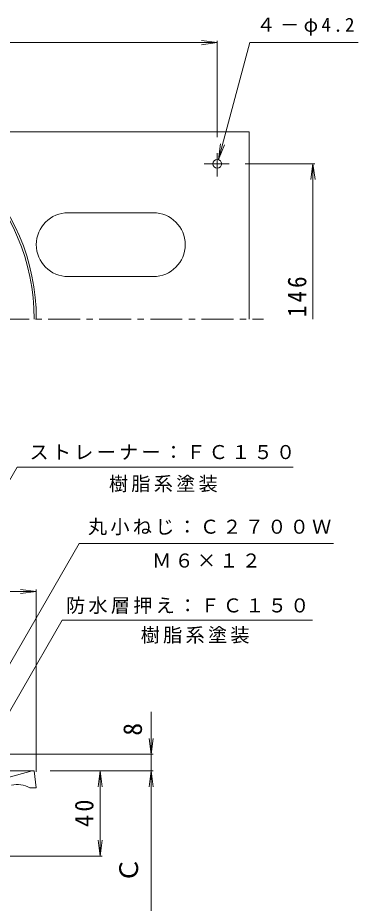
# Model space of a CAD drawing. Units: millimetres, scale not verified. Extents: x -242 to 229, y -348 to 371.
# Drawn here: x 58.3 to 218.3, y -45.5 to 370.8 of the extents above; entities that cross this region are included whole.
import ezdxf
from ezdxf.enums import TextEntityAlignment as Align

# ---------------------------------------------------------------- set-up
doc = ezdxf.new("R2010")
doc.units = ezdxf.units.MM
doc.header["$LTSCALE"] = 3
doc.linetypes.add('CHAIN1', pattern=[8, 5, -1, 1, -1])
for name, color, linetype, lineweight in [('0-0_通り芯', 3, 'Continuous', 9), ('0-4_その他', 7, 'Continuous', 9), ('0-5_寸法', 7, 'Continuous', 9), ('0-B', 2, 'Continuous', 9)]:
    doc.layers.add(name, color=color, linetype=linetype, lineweight=lineweight)
doc.styles.add('ＭＳ ゴシック', font='')
doc.styles.get('ＭＳ ゴシック').set_extended_font_data('MS Gothic')

msp = doc.modelspace()

# ---------------------------------------------------------------- linework, layer by layer
at = {"layer": '0-0_通り芯', "linetype": 'CHAIN1'}
msp.add_line((-239.369, 229.148), (173.85, 229.148), dxfattribs=at)
at = {"layer": '0-0_通り芯'}
for p, q in [((41.201, 16.716), (66.037, 16.716)), ((65.037, 16.716), (53.182, 13.539)), ((67.037, 8.716), (66.037, 16.716)), ((67.037, 8.716), (64.037, 8.716))]:
    msp.add_line(p, q, dxfattribs=at)
for centre, radius, start, end in [((-32.963, 229.148), 100, 0, 180), ((-32.963, 229.148), 99, 0, 180), ((58.242, -0.634), 11, 58.20979, 105.00003)]:
    msp.add_arc(centre, radius, start, end, dxfattribs=at)
at = {"layer": '0-4_その他'}
for p, q in [((-217.963, 359.148), (152.037, 359.148)), ((152.037, 359.148), (144.601, 360.127)), ((152.037, 359.148), (144.601, 358.169)), ((152.037, 314.664), (152.037, 360.048)), ((165.173, 302.148), (197.937, 302.148)), ((197.037, 302.148), (196.058, 294.712)), ((197.037, 229.148), (197.037, 302.148)), ((197.037, 302.148), (198.016, 294.712)), ((-132.963, 101.072), (67.037, 101.072)), ((67.037, 101.072), (59.601, 102.051)), ((67.037, 101.072), (59.601, 100.093)), ((67.037, 16.216), (67.037, 101.972)), ((121.037, 44.57), (121.037, 16.716)), ((121.037, 24.572), (120.058, 32.008)), ((121.037, 24.572), (122.016, 32.008)), ((121.937, 24.572), (-3.963, 24.572)), ((73.537, 16.716), (121.937, 16.716)), ((97.037, 16.716), (96.058, 9.28)), ((97.037, -23.284), (97.037, 16.716)), ((97.037, 16.716), (98.016, 9.28)), ((121.037, 16.716), (120.058, 9.28)), ((121.037, 16.716), (120.058, 9.28)), ((121.037, 16.716), (122.016, 9.28)), ((121.037, -85.265), (121.037, 16.716)), ((121.037, 16.716), (122.016, 9.28)), ((97.037, -23.284), (96.058, -15.849)), ((97.037, -23.284), (98.016, -15.849)), ((27.537, -23.284), (97.937, -23.284))]:
    msp.add_line(p, q, dxfattribs=at)
at = {"layer": '0-5_寸法'}
for p, q in [((152.581, 304.177), (153.56, 311.612)), ((152.581, 304.177), (155.451, 311.106)), ((30.537, 25.472), (87.175, 123.572)), ((87.175, 123.572), (206.731, 123.572))]:
    msp.add_line(p, q, dxfattribs=at)
for points in [[(152.581, 304.177), (167.31, 359.148), (218.312, 359.148)], [(-19.963, 24.572), (57.979, 159.572), (187.709, 159.572)], [(40.537, 20.572), (79.22, 87.572), (196.825, 87.572)]]:
    msp.add_lwpolyline(points, dxfattribs=at)
at = {"layer": '0-B'}
for p, q in [((14.535, 317.148), (167.037, 317.148)), ((167.037, 317.148), (167.037, 229.148)), ((152.037, 307.164), (152.037, 296.186)), ((145.911, 302.148), (157.673, 302.148)), ((122.037, 279.148), (82.037, 279.148)), ((122.037, 249.148), (82.037, 249.148))]:
    msp.add_line(p, q, dxfattribs=at)
msp.add_circle((152.037, 302.148), 2.1, dxfattribs=at)
for centre, start, end in [((82.037, 264.148), 90, 270), ((122.037, 264.148), 270, 90)]:
    msp.add_arc(centre, 15, start, end, dxfattribs=at)

# ---------------------------------------------------------------- texts
at = {"layer": '0-4_その他', "color": 2, "style": 'ＭＳ ゴシック'}
for s, p in [('8', (119.317, 33.295)), ('Ｃ', (117.491, -35.887))]:
    msp.add_text(s, height=8.798, rotation=90, dxfattribs=at).set_placement(p, align=Align.BOTTOM_LEFT)
at = {"layer": '0-4_その他', "color": 2, "char_height": 8.798, "attachment_point": 7, "rotation": 90, "style": 'ＭＳ ゴシック'}
for s, insert in [('\\T1.27;\\W0.9;146', (194.037, 230.133)), ('\\T1.27;\\W0.95;40', (94.037, -9.659))]:
    msp.add_mtext(s, dxfattribs=dict(at, insert=insert))
at = {"layer": '0-5_寸法', "char_height": 6.598, "attachment_point": 7, "style": 'ＭＳ ゴシック'}
for s, insert in [('\\T1.23;４－φ4.2', (170.483, 362.434)), ('\\T1.17;ストレーナー：ＦＣ１５０', (63.827, 162.983)), ('\\T1.17;樹脂系塗装', (101.161, 147.71)), ('\\T1.17;丸小ねじ：Ｃ２７００Ｗ', (91.325, 127.505)), ('\\T1.17;Ｍ６×１２', (121.453, 112.232)), ('\\T1.17;防水層押え：ＦＣ１５０', (81.014, 90.499)), ('\\T1.17;樹脂系塗装', (116.112, 76.579))]:
    msp.add_mtext(s, dxfattribs=dict(at, insert=insert))

doc.saveas('drawing.dxf')
